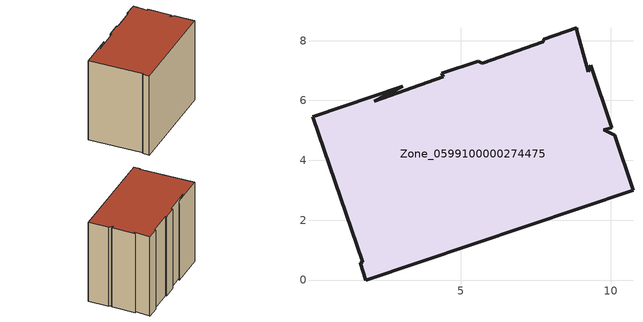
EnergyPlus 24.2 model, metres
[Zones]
Zone_0599100000274475
 floor ground (C_G): 7.76,7.96 7.76,8.05 8.87,8.42 8.87,8.35 9.26,6.96 9.35,7.17 10.04,5.1 9.78,5.02 10.13,4.83 10.75,3 1.83,0 1.64,0.58 1.72,0.6 0.04,5.46 3.06,6.47 2.11,5.98 4.41,6.79 4.37,6.91 5.58,7.32 5.71,7.24 z0.5
 wall outside (C_F): 7.76,8.05 7.76,7.96 5.71,7.24 5.58,7.32 4.37,6.91 4.41,6.79 2.11,5.98 3.06,6.47 0.04,5.46 1.72,0.6 1.64,0.58 1.83,0 10.75,3 10.13,4.83 9.78,5.02 10.04,5.1 9.35,7.17 9.26,6.96 8.87,8.35 8.87,8.42 7.76,8.05 z0.5:8.54
 roof outside (C_R): 2.11,5.98 3.06,6.47 0.04,5.46 1.72,0.6 1.64,0.58 1.83,0 10.75,3 10.13,4.83 9.78,5.02 10.04,5.1 9.35,7.17 9.26,6.96 8.87,8.35 8.87,8.42 7.76,8.05 7.76,7.96 5.71,7.24 5.58,7.32 4.37,6.91 4.41,6.79 z8.54
[BUILDING]
Pand.0599100000274475: North Axis=0; Terrain=City; Loads Convergence Tolerance Value=0.04; Temperature Convergence Tolerance Value=0.4; Solar Distribution=FullExterior; Maximum Number of Warmup Days=25; Minimum Number of Warmup Days=1
[Site:Location]
Rotterdam.The.Hague.AP_ZH_NLD Design_Conditions: Latitude=51.96; Longitude=4.45; Time Zone=1; Elevation=-4.5
[SITE:GROUNDTEMPERATURE:BUILDINGSURFACE]
18, 18, 18, 18, 18, 18, 18, 18, 18, 18, 18, 18
[MATERIAL] Thermal Absorptance=0.9; Solar Absorptance=0.7; Visible Absorptance=0.7
Name | Roughness | Thickness | Conductivity | Density | Specific Heat
G.TC.1965-1974 | MediumSmooth | 0.15 | 0.882353 | 540 | 1210
F.TC.1965-1974 | Rough | 0.3 | 0.697674 | 1920 | 840
R.TC.1965-1974 | MediumRough | 0.2 | 0.232558 | 1500 | 1000
[CONSTRUCTION]
C_G: G.TC.1965-1974
C_F: F.TC.1965-1974
C_R: R.TC.1965-1974
[ZONE]
Zone_0599100000274475: Type=1; Multiplier=1; Ceiling Height=Autocalculate; Volume=Autocalculate; Floor Area=autocalculate; Part of Total Floor Area=Yes
[ZONEINFILTRATION:DESIGNFLOWRATE]
Infil_Zone_0599100000274475: Zone or ZoneList or Space or SpaceList=Zone_0599100000274475; Schedule=AlwaysOn; Design Flow Rate Calculation Method=Flow/Area; Flow Rate per Floor Area=0.003; Constant Term Coefficient=1; Temperature Term Coefficient=0; Velocity Term Coefficient=0; Velocity Squared Term Coefficient=0
[HVACTEMPLATE:ZONE:IDEALLOADSAIRSYSTEM]
Zone_0599100000274475: Maximum Heating Supply Air Temperature=50; Minimum Cooling Supply Air Temperature=13; Maximum Heating Supply Air Humidity Ratio=0.0156; Minimum Cooling Supply Air Humidity Ratio=0.0077; Heating Limit=NoLimit; Cooling Limit=NoLimit; Dehumidification Control Type=ConstantSensibleHeatRatio; Cooling Sensible Heat Ratio=0.7; Dehumidification Setpoint=60; Humidification Control Type=None; Humidification Setpoint=30; Outdoor Air Method=None; Outdoor Air Flow Rate per Person=0.00944; Outdoor Air Flow Rate per Zone Floor Area=0; Outdoor Air Flow Rate per Zone=0; Demand Controlled Ventilation Type=None; Outdoor Air Economizer Type=NoEconomizer; Heat Recovery Type=None; Sensible Heat Recovery Effectiveness=0.7; Latent Heat Recovery Effectiveness=0.65
[ZONECONTROL:THERMOSTAT]
ThermostatControl_Zone_0599100000274475: Zone or ZoneList=Zone_0599100000274475; Control Type Schedule=DualSetpointControlType; Control 1=Thermostat_Zone_0599100000274475; Temperature Difference Between Cutout And Setpoint=0
[THERMOSTATSETPOINT:DUALSETPOINT]
Thermostat_Zone_0599100000274475: Heating Setpoint Temperature Schedule=HeatingSetpoint_Zone_0599100000274475; Cooling Setpoint Temperature Schedule=CoolingSetpoint_Zone_0599100000274475
[SCHEDULE:COMPACT]
HeatingSetpoint_Zone_0599100000274475: Through: 12/31, For: AllDays, Until: 24:00, 21
CoolingSetpoint_Zone_0599100000274475: Through: 12/31, For: AllDays, Until: 24:00, 24
DualSetpointControlType: Through: 12/31, For: AllDays, Until: 24:00, 4
AlwaysOn: Through: 12/31, For: AllDays, Until: 24:00, 1
